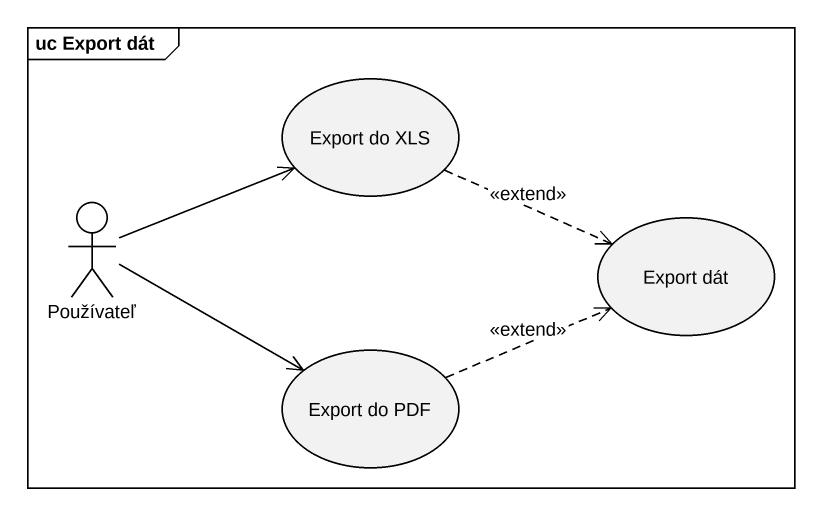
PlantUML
@startuml
mainframe uc Export dát
usecase "Export do XLS" as Export_do_XLS
actor Používateľ
usecase "Export dát" as Export_dát
usecase "Export do PDF" as Export_do_PDF
Export_do_XLS .right.> Export_dát : <<extend>>
Používateľ -right-> Export_do_XLS
Používateľ -right-> Export_do_PDF
Export_do_PDF .right.> Export_dát : <<extend>>
@enduml
